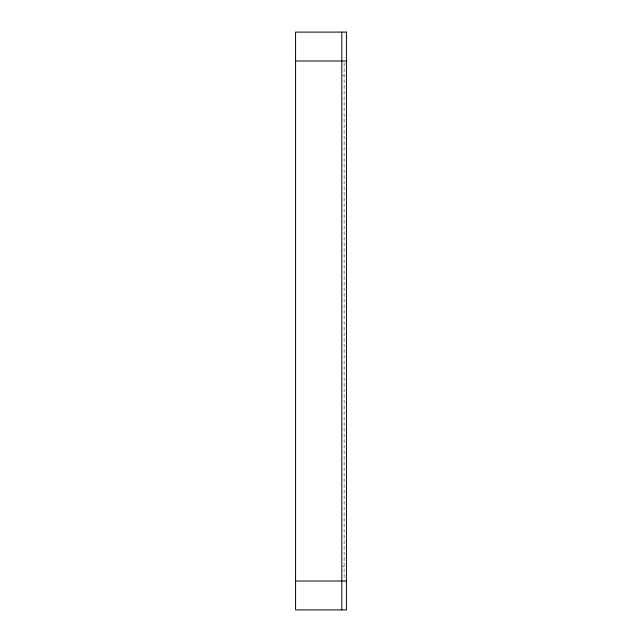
<?xml version="1.0" encoding="UTF-8"?>
<svg xmlns="http://www.w3.org/2000/svg" width="642" height="642" viewBox="0 0 642 642"><rect width="100%" height="100%" fill="white"/><g stroke="black" fill="none" stroke-linecap="round" stroke-linejoin="round"><path stroke-width="0.48" stroke-dasharray="3.21 2.41" d="M342.571 75.435L344.112 75.435M342.571 566.565L344.112 566.565M344.112 62.924L344.112 580.52"/><path stroke-width="0.96" d="M295.577 60.99L346.423 60.99M295.577 581.01L346.423 581.01M341.801 32.1L341.801 609.9M346.423 32.1L295.577 32.1L295.577 609.9L346.423 609.9L346.423 32.1"/></g></svg>
